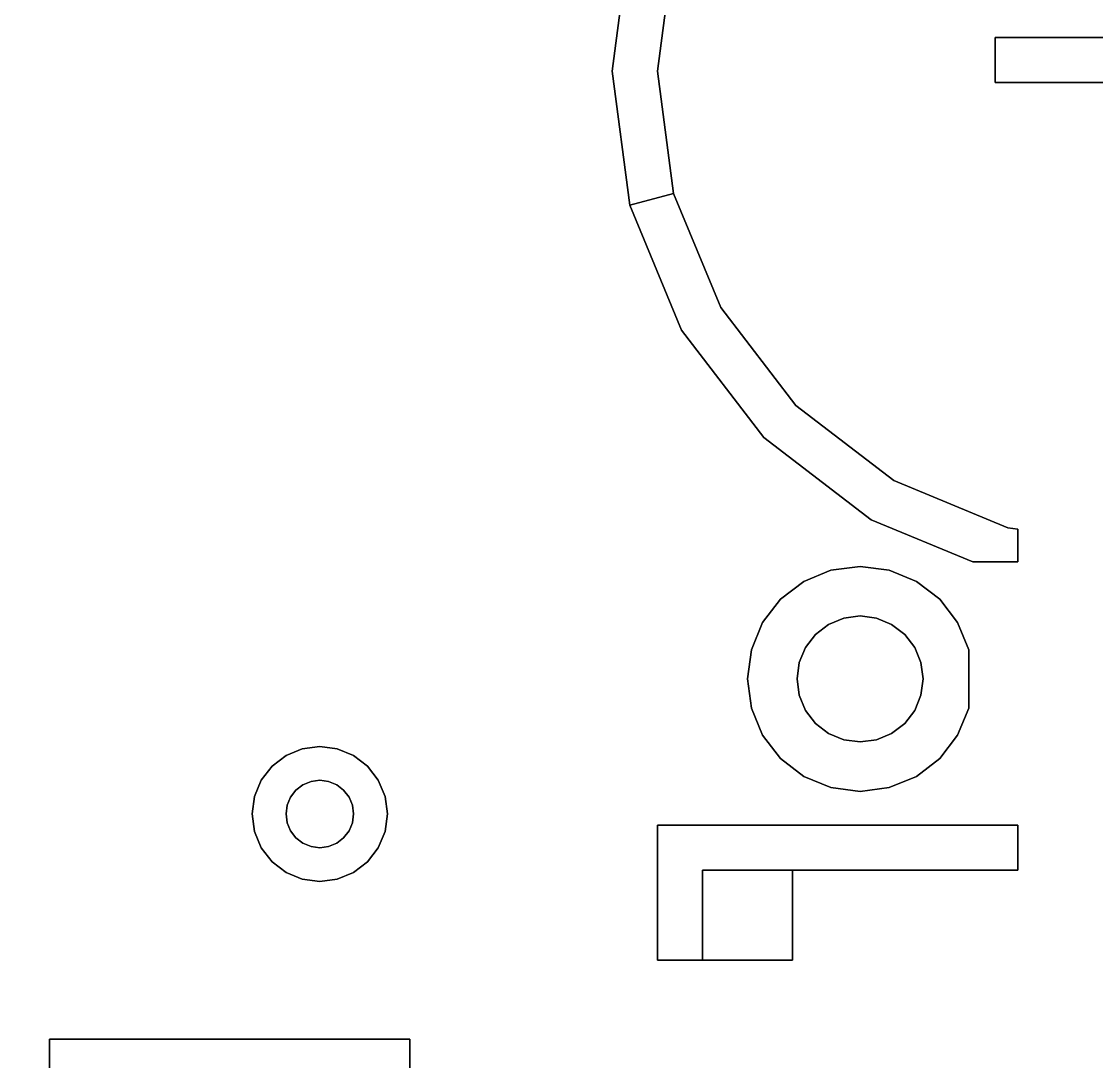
# Model space of a CAD drawing. Header units: metres. Extents: x 0 to 85, y 0 to 54.
# Drawn here: x 23.88 to 47.75, y 18.5 to 41.6 of the extents above; entities that cross this region are included whole.
import ezdxf

# ---------------------------------------------------------------- set-up
doc = ezdxf.new("R2010")
doc.units = ezdxf.units.M

msp = doc.modelspace()

# ---------------------------------------------------------------- linework, layer by layer
at = {"layer": 'Group#1'}
for points, invisible_edges in [([(3, 0), (3, 54), (82, 54)], 13), ([(3, 0), (82, 54), (82, 0)], 3), ([(45.782, 50.642, 1), (51.5, 41.25, 1), (48.5, 51, 1)], 3), ([(43.25, 49.593, 1), (45.5, 41.25, 1), (45.782, 50.642, 1)], 3), ([(45.782, 50.642, 1), (45.5, 41.25, 1), (51.5, 41.25, 1)], 13), ([(41.075, 47.925, 1), (43.25, 31.407, 1), (43.25, 49.593, 1)], 3), ([(43.25, 49.593, 1), (43.25, 31.407, 1), (45.782, 30.358, 1)], 13), ([(43.25, 49.593, 1), (45.782, 30.358, 1), (45.5, 40.25, 1)], 15), ([(45.5, 41.25, 1), (43.25, 49.593, 1), (45.5, 40.25, 1)], 3), ([(29.439, 48.561, 1), (8.517, 47.5, 1), (8.519, 24, 1)], 15), ([(29.439, 48.561, 1), (8.519, 24, 1), (29.201, 48.25, 1)], 3), ([(29.201, 48.25, 1), (8.519, 24, 1), (13, 19, 1)], 15), ([(29.201, 48.25, 1), (13, 19, 1), (29.051, 47.888, 1)], 3), ([(29.051, 47.888, 1), (13, 19, 1), (24.5, 19, 1)], 15), ([(29.051, 47.888, 1), (24.5, 19, 1), (29, 47.5, 1)], 3), ([(39.407, 45.75, 1), (41.075, 33.075, 1), (41.075, 47.925, 1)], 3), ([(41.075, 47.925, 1), (41.075, 33.075, 1), (43.25, 31.407, 1)], 13), ([(29, 47.5, 1), (24.5, 19, 1), (29, 24, 1)], 15), ([(29.051, 24.388, 1), (29, 47.5, 1), (29, 24, 1)], 3), ([(29, 47.5, 1), (29.051, 24.388, 1), (29.051, 47.112, 1)], 3), ([(31.949, 47.112, 1), (32, 24, 1), (32, 47.5, 1)], 3), ([(32, 24, 1), (32.5, 19, 1), (32, 47.5, 1)], 15), ([(37.384, 43.479, 1), (32, 47.5, 1), (32.5, 19, 1)], 15), ([(29.051, 47.112, 1), (29.051, 24.388, 1), (29.201, 24.75, 1)], 13), ([(29.051, 47.112, 1), (29.201, 24.75, 1), (29.201, 46.75, 1)], 3), ([(31.799, 46.75, 1), (31.949, 24.388, 1), (31.949, 47.112, 1)], 3), ([(31.949, 47.112, 1), (31.949, 24.388, 1), (32, 24, 1)], 13), ([(29.201, 46.75, 1), (29.201, 24.75, 1), (29.439, 25.061, 1)], 13), ([(29.201, 46.75, 1), (29.439, 25.061, 1), (29.439, 46.439, 1)], 3), ([(31.561, 46.439, 1), (31.799, 24.75, 1), (31.799, 46.75, 1)], 3), ([(31.799, 46.75, 1), (31.799, 24.75, 1), (31.949, 24.388, 1)], 13), ([(29.439, 46.439, 1), (29.439, 25.061, 1), (29.75, 25.299, 1)], 13), ([(29.439, 46.439, 1), (29.75, 25.299, 1), (29.75, 46.201, 1)], 3), ([(31.25, 46.201, 1), (31.561, 25.061, 1), (31.561, 46.439, 1)], 3), ([(31.561, 46.439, 1), (31.561, 25.061, 1), (31.799, 24.75, 1)], 13), ([(29.75, 46.201, 1), (29.75, 25.299, 1), (30.112, 25.449, 1)], 13), ([(29.75, 46.201, 1), (30.112, 25.449, 1), (30.112, 46.051, 1)], 3), ([(30.888, 46.051, 1), (31.25, 25.299, 1), (31.25, 46.201, 1)], 3), ([(31.25, 46.201, 1), (31.25, 25.299, 1), (31.561, 25.061, 1)], 13), ([(30.112, 46.051, 1), (30.112, 25.449, 1), (30.5, 25.5, 1)], 13), ([(30.112, 46.051, 1), (30.5, 25.5, 1), (30.5, 46, 1)], 3), ([(30.5, 46, 1), (30.888, 25.449, 1), (30.888, 46.051, 1)], 3), ([(30.5, 46, 1), (30.5, 25.5, 1), (30.888, 25.449, 1)], 13), ([(30.888, 46.051, 1), (30.888, 25.449, 1), (31.25, 25.299, 1)], 13), ([(38.358, 43.218, 1), (39.407, 35.25, 1), (39.407, 45.75, 1)], 3), ([(39.407, 45.75, 1), (39.407, 35.25, 1), (41.075, 33.075, 1)], 13), ([(37.384, 43.479, 1), (32.5, 19, 1), (36.991, 40.5, 1)], 3), ([(37.384, 37.521, 1), (37.384, 43.479, 1), (36.991, 40.5, 1)], 1), ([(37.384, 43.479, 1), (37.384, 37.521, 1), (38.358, 37.782, 1)], 13), ([(37.384, 43.479, 1), (38.358, 37.782, 1), (38, 40.5, 1)], 13), ([(38.358, 43.218, 1), (37.384, 43.479, 1), (38, 40.5, 1)], 2), ([(38.358, 37.782, 1), (38.358, 43.218, 1), (38, 40.5, 1)], 1), ([(38.358, 43.218, 1), (38.358, 37.782, 1), (39.407, 35.25, 1)], 13), ([(45.5, 41.25, 1), (51.5, 41.25, 1.2), (51.5, 41.25, 1)], 1), ([(51.5, 41.25, 1.2), (45.5, 41.25, 1), (45.5, 41.25, 1.2)], 1), ([(45.5, 41.25, 1.2), (45.5, 40.25, 1), (45.5, 40.25, 1.2)], 1), ([(45.5, 40.25, 1), (45.5, 41.25, 1.2), (45.5, 41.25, 1)], 1), ([(51.5, 40.25, 1.2), (45.5, 41.25, 1.2), (45.5, 40.25, 1.2)], 1), ([(45.5, 41.25, 1.2), (51.5, 40.25, 1.2), (51.5, 41.25, 1.2)], 1), ([(32.5, 19, 1), (38, 3.25, 1), (36.991, 40.5, 1)], 15), ([(36.991, 40.5, 1), (38, 3.25, 1), (37.384, 37.521, 1)], 3), ([(51.5, 40.25, 1.2), (45.5, 40.25, 1), (51.5, 40.25, 1)], 1), ([(45.5, 40.25, 1), (51.5, 40.25, 1.2), (45.5, 40.25, 1.2)], 1), ([(45.5, 40.25, 1), (45.782, 30.358, 1), (51.5, 40.25, 1)], 3), ([(51.5, 40.25, 1), (45.782, 30.358, 1), (46, 30.329, 1)], 13), ([(51.5, 40.25, 1), (46, 30.329, 1), (47, 4.25, 1)], 15), ([(51.5, 40.25, 1), (47, 4.25, 1), (51, 30.329, 1)], 15), ([(38.533, 34.746, 5), (38.358, 37.782, 5), (37.384, 37.521, 5)], 1), ([(37.384, 37.521, 1), (38.358, 37.782, 5), (38.358, 37.782, 1)], 1), ([(38.358, 37.782, 5), (37.384, 37.521, 1), (37.384, 37.521, 5)], 1), ([(38.358, 37.782, 5), (38.533, 34.746, 5), (39.407, 35.25, 5)], 3), ([(38.358, 37.782, 1), (39.407, 35.25, 5), (39.407, 35.25, 1)], 1), ([(39.407, 35.25, 5), (38.358, 37.782, 1), (38.358, 37.782, 5)], 1), ([(37.384, 37.521, 5), (38.533, 34.746, 1), (38.533, 34.746, 5)], 1), ([(38.533, 34.746, 1), (37.384, 37.521, 5), (37.384, 37.521, 1)], 1), ([(37.384, 37.521, 1), (38, 23.75, 1), (38.533, 34.746, 1)], 3), ([(38, 23.75, 1), (37.384, 37.521, 1), (38, 3.25, 1)], 15), ([(39.407, 35.25, 5), (38.533, 34.746, 5), (40.362, 32.362, 5)], 13), ([(39.407, 35.25, 5), (40.362, 32.362, 5), (41.075, 33.075, 5)], 3), ([(39.407, 35.25, 1), (41.075, 33.075, 5), (41.075, 33.075, 1)], 1), ([(41.075, 33.075, 5), (39.407, 35.25, 1), (39.407, 35.25, 5)], 1), ([(38.533, 34.746, 1), (38, 23.75, 1), (40.085, 26.353, 1)], 15), ([(38.533, 34.746, 5), (40.362, 32.362, 1), (40.362, 32.362, 5)], 1), ([(40.362, 32.362, 1), (38.533, 34.746, 5), (38.533, 34.746, 1)], 1), ([(38.533, 34.746, 1), (40.085, 26.353, 1), (40, 27, 1)], 13), ([(40, 27, 1), (40.362, 32.362, 1), (38.533, 34.746, 1)], 13), ([(41.075, 33.075, 5), (40.362, 32.362, 5), (42.746, 30.533, 5)], 13), ([(41.075, 33.075, 5), (42.746, 30.533, 5), (43.25, 31.407, 5)], 3), ([(41.075, 33.075, 5), (43.25, 31.407, 1), (41.075, 33.075, 1)], 1), ([(43.25, 31.407, 1), (41.075, 33.075, 5), (43.25, 31.407, 5)], 1), ([(40.362, 32.362, 1), (40, 27, 1), (40.085, 27.647, 1)], 13), ([(40.362, 32.362, 1), (40.085, 27.647, 1), (40.335, 28.25, 1)], 13), ([(40.362, 32.362, 1), (40.335, 28.25, 1), (40.732, 28.768, 1)], 13), ([(42.746, 30.533, 5), (40.362, 32.362, 1), (42.746, 30.533, 1)], 1), ([(40.362, 32.362, 1), (42.746, 30.533, 5), (40.362, 32.362, 5)], 1), ([(40.362, 32.362, 1), (40.732, 28.768, 1), (42.746, 30.533, 1)], 3), ([(43.25, 31.407, 5), (42.746, 30.533, 5), (45, 29.599, 5)], 13), ([(43.25, 31.407, 5), (45.782, 30.358, 1), (43.25, 31.407, 1)], 1), ([(45.782, 30.358, 1), (43.25, 31.407, 5), (45.782, 30.358, 5)], 1), ([(43.25, 31.407, 5), (45, 29.599, 5), (45.782, 30.358, 5)], 3), ([(42.746, 30.533, 1), (40.732, 28.768, 1), (41.25, 29.165, 1)], 13), ([(42.746, 30.533, 1), (41.25, 29.165, 1), (41.853, 29.415, 1)], 13), ([(42.746, 30.533, 1), (41.853, 29.415, 1), (42.5, 29.5, 1)], 13), ([(42.746, 30.533, 1), (42.5, 29.5, 1), (43.147, 29.415, 1)], 13), ([(45, 29.599, 5), (42.746, 30.533, 1), (45, 29.599, 1)], 1), ([(42.746, 30.533, 1), (45, 29.599, 5), (42.746, 30.533, 5)], 1), ([(42.746, 30.533, 1), (43.147, 29.415, 1), (45, 29.599, 1)], 3), ([(45.782, 30.358, 5), (45, 29.599, 5), (46, 29.599, 5)], 13), ([(45.782, 30.358, 5), (46, 29.599, 5), (46, 30.329, 5)], 1), ([(45.782, 30.358, 5), (46, 30.329, 1), (45.782, 30.358, 1)], 1), ([(46, 30.329, 1), (45.782, 30.358, 5), (46, 30.329, 5)], 1), ([(46, 22.75, 1), (47, 4.25, 1), (46, 30.329, 1)], 15), ([(46, 29.599, 1), (46, 22.75, 1), (46, 30.329, 1)], 3), ([(46, 30.329, 1), (46, 29.599, 5), (46, 29.599, 1)], 1), ([(46, 29.599, 5), (46, 30.329, 1), (46, 30.329, 5)], 1), ([(51, 30.329, 1), (47, 4.25, 1), (51, 22.75, 1)], 15), ([(41.25, 29.165, 5), (41.853, 29.415, 1), (41.25, 29.165, 1)], 1), ([(41.853, 29.415, 1), (41.25, 29.165, 5), (41.853, 29.415, 5)], 1), ([(41.25, 29.165, 5), (41.288, 27.7, 5), (41.853, 29.415, 5)], 3), ([(41.853, 29.415, 5), (41.288, 27.7, 5), (41.51, 27.99, 5)], 13), ([(41.853, 29.415, 5), (41.51, 27.99, 5), (41.8, 28.212, 5)], 13), ([(41.853, 29.415, 5), (41.8, 28.212, 5), (42.138, 28.352, 5)], 13), ([(41.853, 29.415, 5), (42.5, 29.5, 1), (41.853, 29.415, 1)], 1), ([(42.5, 29.5, 1), (41.853, 29.415, 5), (42.5, 29.5, 5)], 1), ([(41.853, 29.415, 5), (42.138, 28.352, 5), (42.5, 29.5, 5)], 3), ([(42.5, 29.5, 5), (42.138, 28.352, 5), (42.5, 28.4, 5)], 13), ([(42.5, 29.5, 5), (43.147, 29.415, 1), (42.5, 29.5, 1)], 1), ([(43.147, 29.415, 1), (42.5, 29.5, 5), (43.147, 29.415, 5)], 1), ([(42.5, 29.5, 5), (42.5, 28.4, 5), (42.862, 28.352, 5)], 13), ([(42.5, 29.5, 5), (42.862, 28.352, 5), (43.147, 29.415, 5)], 3), ([(43.147, 29.415, 5), (42.862, 28.352, 5), (43.2, 28.212, 5)], 13), ([(45, 29.599, 1), (43.147, 29.415, 1), (43.75, 29.165, 1)], 13), ([(43.147, 29.415, 5), (43.75, 29.165, 1), (43.147, 29.415, 1)], 1), ([(43.75, 29.165, 1), (43.147, 29.415, 5), (43.75, 29.165, 5)], 1), ([(43.147, 29.415, 5), (43.2, 28.212, 5), (43.75, 29.165, 5)], 3), ([(45, 29.599, 1), (43.75, 29.165, 1), (44.268, 28.768, 1)], 13), ([(45, 29.599, 1), (44.268, 28.768, 1), (44.665, 28.25, 1)], 13), ([(45, 29.599, 1), (44.665, 28.25, 1), (44.915, 27.647, 1)], 13), ([(45, 29.599, 1), (44.915, 27.647, 1), (45, 23.75, 1)], 15), ([(45, 29.599, 1), (45, 23.75, 1), (46, 23.75, 1)], 13), ([(45, 29.599, 1), (46, 23.75, 1), (46, 29.599, 1)], 3), ([(46, 29.599, 1), (45, 29.599, 5), (45, 29.599, 1)], 1), ([(45, 29.599, 5), (46, 29.599, 1), (46, 29.599, 5)], 1), ([(46, 29.599, 1), (46, 23.75, 1), (46, 22.75, 1)], 13), ([(40.732, 28.768, 5), (41.25, 29.165, 1), (40.732, 28.768, 1)], 1), ([(41.25, 29.165, 1), (40.732, 28.768, 5), (41.25, 29.165, 5)], 1), ([(41.1, 27, 5), (41.25, 29.165, 5), (40.732, 28.768, 5)], 13), ([(41.25, 29.165, 5), (41.1, 27, 5), (41.148, 27.362, 5)], 13), ([(41.25, 29.165, 5), (41.148, 27.362, 5), (41.288, 27.7, 5)], 13), ([(43.75, 29.165, 5), (43.2, 28.212, 5), (43.49, 27.99, 5)], 13), ([(43.75, 29.165, 5), (43.49, 27.99, 5), (43.712, 27.7, 5)], 13), ([(43.75, 29.165, 5), (43.712, 27.7, 5), (43.852, 27.362, 5)], 13), ([(43.75, 29.165, 5), (44.268, 28.768, 1), (43.75, 29.165, 1)], 1), ([(44.268, 28.768, 1), (43.75, 29.165, 5), (44.268, 28.768, 5)], 1), ([(43.75, 29.165, 5), (43.852, 27.362, 5), (44.268, 28.768, 5)], 3), ([(40.732, 28.768, 5), (40.335, 28.25, 1), (40.335, 28.25, 5)], 1), ([(40.335, 28.25, 1), (40.732, 28.768, 5), (40.732, 28.768, 1)], 1), ([(40.335, 28.25, 5), (40.335, 25.75, 5), (40.732, 28.768, 5)], 3), ([(40.732, 28.768, 5), (40.335, 25.75, 5), (40.732, 25.232, 5)], 13), ([(40.732, 28.768, 5), (40.732, 25.232, 5), (41.25, 24.835, 5)], 13), ([(40.732, 28.768, 5), (41.25, 24.835, 5), (41.1, 27, 5)], 15), ([(44.268, 28.768, 5), (43.852, 27.362, 5), (43.9, 27, 5)], 13), ([(44.268, 28.768, 5), (43.9, 27, 5), (44.268, 25.232, 5)], 15), ([(44.268, 28.768, 1), (44.665, 28.25, 5), (44.665, 28.25, 1)], 1), ([(44.665, 28.25, 5), (44.268, 28.768, 1), (44.268, 28.768, 5)], 1), ([(44.268, 28.768, 5), (44.268, 25.232, 5), (44.665, 25.75, 5)], 13), ([(44.268, 28.768, 5), (44.665, 25.75, 5), (44.665, 28.25, 5)], 3), ([(40.335, 28.25, 5), (40.085, 27.647, 1), (40.085, 27.647, 5)], 1), ([(40.085, 27.647, 1), (40.335, 28.25, 5), (40.335, 28.25, 1)], 1), ([(40.085, 27.647, 5), (40.085, 26.353, 5), (40.335, 28.25, 5)], 3), ([(40.335, 28.25, 5), (40.085, 26.353, 5), (40.335, 25.75, 5)], 13), ([(41.8, 28.212, 5), (41.51, 27.99, 1), (41.8, 28.212, 1)], 1), ([(41.51, 27.99, 1), (41.8, 28.212, 5), (41.51, 27.99, 5)], 1), ([(41.51, 27.99, 1), (41.8, 25.788, 1), (41.8, 28.212, 1)], 3), ([(42.138, 28.352, 5), (41.8, 28.212, 1), (42.138, 28.352, 1)], 1), ([(41.8, 28.212, 1), (42.138, 28.352, 5), (41.8, 28.212, 5)], 1), ([(41.8, 28.212, 1), (42.138, 25.648, 1), (42.138, 28.352, 1)], 3), ([(41.8, 28.212, 1), (41.8, 25.788, 1), (42.138, 25.648, 1)], 13), ([(42.5, 28.4, 5), (42.138, 28.352, 1), (42.5, 28.4, 1)], 1), ([(42.138, 28.352, 1), (42.5, 28.4, 5), (42.138, 28.352, 5)], 1), ([(42.138, 28.352, 1), (42.5, 25.6, 1), (42.5, 28.4, 1)], 3), ([(42.138, 28.352, 1), (42.138, 25.648, 1), (42.5, 25.6, 1)], 13), ([(42.862, 28.352, 5), (42.5, 28.4, 1), (42.862, 28.352, 1)], 1), ([(42.5, 28.4, 1), (42.862, 28.352, 5), (42.5, 28.4, 5)], 1), ([(42.5, 28.4, 1), (42.5, 25.6, 1), (42.862, 25.648, 1)], 13), ([(42.5, 28.4, 1), (42.862, 25.648, 1), (42.862, 28.352, 1)], 3), ([(43.2, 28.212, 5), (42.862, 28.352, 1), (43.2, 28.212, 1)], 1), ([(42.862, 28.352, 1), (43.2, 28.212, 5), (42.862, 28.352, 5)], 1), ([(42.862, 28.352, 1), (42.862, 25.648, 1), (43.2, 25.788, 1)], 13), ([(42.862, 28.352, 1), (43.2, 25.788, 1), (43.2, 28.212, 1)], 3), ([(43.49, 27.99, 5), (43.2, 28.212, 1), (43.49, 27.99, 1)], 1), ([(43.2, 28.212, 1), (43.49, 27.99, 5), (43.2, 28.212, 5)], 1), ([(43.2, 28.212, 1), (43.2, 25.788, 1), (43.49, 26.01, 1)], 13), ([(43.2, 28.212, 1), (43.49, 26.01, 1), (43.49, 27.99, 1)], 3), ([(44.665, 28.25, 1), (44.915, 27.647, 5), (44.915, 27.647, 1)], 1), ([(44.915, 27.647, 5), (44.665, 28.25, 1), (44.665, 28.25, 5)], 1), ([(44.665, 28.25, 5), (44.665, 25.75, 5), (44.915, 26.353, 5)], 13), ([(44.665, 28.25, 5), (44.915, 26.353, 5), (44.915, 27.647, 5)], 1), ([(41.51, 27.99, 1), (41.288, 27.7, 5), (41.288, 27.7, 1)], 1), ([(41.288, 27.7, 5), (41.51, 27.99, 1), (41.51, 27.99, 5)], 1), ([(41.288, 27.7, 1), (41.51, 26.01, 1), (41.51, 27.99, 1)], 3), ([(41.51, 27.99, 1), (41.51, 26.01, 1), (41.8, 25.788, 1)], 13), ([(43.49, 27.99, 5), (43.712, 27.7, 1), (43.712, 27.7, 5)], 1), ([(43.712, 27.7, 1), (43.49, 27.99, 5), (43.49, 27.99, 1)], 1), ([(43.49, 27.99, 1), (43.49, 26.01, 1), (43.712, 26.3, 1)], 13), ([(43.49, 27.99, 1), (43.712, 26.3, 1), (43.712, 27.7, 1)], 3), ([(41.288, 27.7, 1), (41.148, 27.362, 5), (41.148, 27.362, 1)], 1), ([(41.148, 27.362, 5), (41.288, 27.7, 1), (41.288, 27.7, 5)], 1), ([(41.148, 27.362, 1), (41.288, 26.3, 1), (41.288, 27.7, 1)], 3), ([(41.288, 27.7, 1), (41.288, 26.3, 1), (41.51, 26.01, 1)], 13), ([(43.712, 27.7, 5), (43.852, 27.362, 1), (43.852, 27.362, 5)], 1), ([(43.852, 27.362, 1), (43.712, 27.7, 5), (43.712, 27.7, 1)], 1), ([(43.712, 27.7, 1), (43.712, 26.3, 1), (43.852, 26.638, 1)], 13), ([(43.712, 27.7, 1), (43.852, 26.638, 1), (43.852, 27.362, 1)], 3), ([(40.085, 27.647, 5), (40, 27, 1), (40, 27, 5)], 1), ([(40, 27, 1), (40.085, 27.647, 5), (40.085, 27.647, 1)], 1), ([(40.085, 26.353, 5), (40.085, 27.647, 5), (40, 27, 5)], 1), ([(44.915, 26.353, 1), (45, 23.75, 1), (44.915, 27.647, 1)], 3), ([(44.915, 27.647, 1), (44.915, 26.353, 5), (44.915, 26.353, 1)], 1), ([(44.915, 26.353, 5), (44.915, 27.647, 1), (44.915, 27.647, 5)], 1), ([(41.148, 27.362, 1), (41.1, 27, 5), (41.1, 27, 1)], 1), ([(41.1, 27, 5), (41.148, 27.362, 1), (41.148, 27.362, 5)], 1), ([(41.148, 26.638, 1), (41.148, 27.362, 1), (41.1, 27, 1)], 1), ([(41.148, 27.362, 1), (41.148, 26.638, 1), (41.288, 26.3, 1)], 13), ([(43.852, 27.362, 5), (43.9, 27, 1), (43.9, 27, 5)], 1), ([(43.9, 27, 1), (43.852, 27.362, 5), (43.852, 27.362, 1)], 1), ([(43.852, 27.362, 1), (43.852, 26.638, 1), (43.9, 27, 1)], 1), ([(40, 27, 5), (40.085, 26.353, 1), (40.085, 26.353, 5)], 1), ([(40.085, 26.353, 1), (40, 27, 5), (40, 27, 1)], 1), ([(41.1, 27, 1), (41.148, 26.638, 5), (41.148, 26.638, 1)], 1), ([(41.148, 26.638, 5), (41.1, 27, 1), (41.1, 27, 5)], 1), ([(41.1, 27, 5), (41.25, 24.835, 5), (41.148, 26.638, 5)], 3), ([(43.9, 27, 5), (43.852, 26.638, 1), (43.852, 26.638, 5)], 1), ([(43.852, 26.638, 1), (43.9, 27, 5), (43.9, 27, 1)], 1), ([(43.852, 26.638, 5), (44.268, 25.232, 5), (43.9, 27, 5)], 3), ([(41.148, 26.638, 1), (41.288, 26.3, 5), (41.288, 26.3, 1)], 1), ([(41.288, 26.3, 5), (41.148, 26.638, 1), (41.148, 26.638, 5)], 1), ([(41.148, 26.638, 5), (41.25, 24.835, 5), (41.288, 26.3, 5)], 3), ([(43.852, 26.638, 5), (43.712, 26.3, 1), (43.712, 26.3, 5)], 1), ([(43.712, 26.3, 1), (43.852, 26.638, 5), (43.852, 26.638, 1)], 1), ([(43.712, 26.3, 5), (43.75, 24.835, 5), (43.852, 26.638, 5)], 3), ([(43.852, 26.638, 5), (43.75, 24.835, 5), (44.268, 25.232, 5)], 13), ([(40.085, 26.353, 1), (38, 23.75, 1), (40.335, 25.75, 1)], 3), ([(40.085, 26.353, 5), (40.335, 25.75, 1), (40.335, 25.75, 5)], 1), ([(40.335, 25.75, 1), (40.085, 26.353, 5), (40.085, 26.353, 1)], 1), ([(41.288, 26.3, 5), (41.25, 24.835, 5), (41.853, 24.585, 5)], 13), ([(41.288, 26.3, 1), (41.51, 26.01, 5), (41.51, 26.01, 1)], 1), ([(41.51, 26.01, 5), (41.288, 26.3, 1), (41.288, 26.3, 5)], 1), ([(41.288, 26.3, 5), (41.853, 24.585, 5), (41.51, 26.01, 5)], 3), ([(43.712, 26.3, 5), (43.49, 26.01, 1), (43.49, 26.01, 5)], 1), ([(43.49, 26.01, 1), (43.712, 26.3, 5), (43.712, 26.3, 1)], 1), ([(43.49, 26.01, 5), (43.75, 24.835, 5), (43.712, 26.3, 5)], 3), ([(44.915, 26.353, 1), (44.665, 25.75, 5), (44.665, 25.75, 1)], 1), ([(44.665, 25.75, 5), (44.915, 26.353, 1), (44.915, 26.353, 5)], 1), ([(44.665, 25.75, 1), (45, 23.75, 1), (44.915, 26.353, 1)], 3), ([(41.51, 26.01, 5), (41.8, 25.788, 1), (41.51, 26.01, 1)], 1), ([(41.8, 25.788, 1), (41.51, 26.01, 5), (41.8, 25.788, 5)], 1), ([(41.51, 26.01, 5), (41.853, 24.585, 5), (41.8, 25.788, 5)], 3), ([(41.8, 25.788, 5), (42.138, 25.648, 1), (41.8, 25.788, 1)], 1), ([(42.138, 25.648, 1), (41.8, 25.788, 5), (42.138, 25.648, 5)], 1), ([(41.8, 25.788, 5), (41.853, 24.585, 5), (42.138, 25.648, 5)], 3), ([(42.862, 25.648, 5), (43.2, 25.788, 1), (42.862, 25.648, 1)], 1), ([(43.2, 25.788, 1), (42.862, 25.648, 5), (43.2, 25.788, 5)], 1), ([(42.862, 25.648, 5), (43.147, 24.585, 5), (43.2, 25.788, 5)], 3), ([(43.2, 25.788, 5), (43.147, 24.585, 5), (43.75, 24.835, 5)], 13), ([(43.2, 25.788, 5), (43.49, 26.01, 1), (43.2, 25.788, 1)], 1), ([(43.49, 26.01, 1), (43.2, 25.788, 5), (43.49, 26.01, 5)], 1), ([(43.2, 25.788, 5), (43.75, 24.835, 5), (43.49, 26.01, 5)], 3), ([(40.335, 25.75, 1), (38, 23.75, 1), (40.732, 25.232, 1)], 3), ([(40.335, 25.75, 5), (40.732, 25.232, 1), (40.732, 25.232, 5)], 1), ([(40.732, 25.232, 1), (40.335, 25.75, 5), (40.335, 25.75, 1)], 1), ([(42.138, 25.648, 5), (41.853, 24.585, 5), (42.5, 24.5, 5)], 13), ([(42.138, 25.648, 5), (42.5, 25.6, 1), (42.138, 25.648, 1)], 1), ([(42.5, 25.6, 1), (42.138, 25.648, 5), (42.5, 25.6, 5)], 1), ([(42.138, 25.648, 5), (42.5, 24.5, 5), (42.5, 25.6, 5)], 3), ([(42.5, 25.6, 5), (42.862, 25.648, 1), (42.5, 25.6, 1)], 1), ([(42.862, 25.648, 1), (42.5, 25.6, 5), (42.862, 25.648, 5)], 1), ([(42.5, 25.6, 5), (43.147, 24.585, 5), (42.862, 25.648, 5)], 3), ([(42.5, 25.6, 5), (42.5, 24.5, 5), (43.147, 24.585, 5)], 13), ([(44.665, 25.75, 1), (44.268, 25.232, 5), (44.268, 25.232, 1)], 1), ([(44.268, 25.232, 5), (44.665, 25.75, 1), (44.665, 25.75, 5)], 1), ([(44.268, 25.232, 1), (45, 23.75, 1), (44.665, 25.75, 1)], 3), ([(29.75, 25.299, 3.5), (29.776, 24.194, 3.5), (30.112, 25.449, 3.5)], 3), ([(29.75, 25.299, 1), (30.112, 25.449, 3.5), (30.112, 25.449, 1)], 1), ([(30.112, 25.449, 3.5), (29.75, 25.299, 1), (29.75, 25.299, 3.5)], 1), ([(30.112, 25.449, 3.5), (29.776, 24.194, 3.5), (29.85, 24.375, 3.5)], 13), ([(30.112, 25.449, 3.5), (29.85, 24.375, 3.5), (29.97, 24.53, 3.5)], 13), ([(30.112, 25.449, 3.5), (29.97, 24.53, 3.5), (30.125, 24.65, 3.5)], 13), ([(30.112, 25.449, 3.5), (30.125, 24.65, 3.5), (30.5, 25.5, 3.5)], 3), ([(30.112, 25.449, 3.5), (30.5, 25.5, 1), (30.112, 25.449, 1)], 1), ([(30.5, 25.5, 1), (30.112, 25.449, 3.5), (30.5, 25.5, 3.5)], 1), ([(30.5, 25.5, 3.5), (30.125, 24.65, 3.5), (30.306, 24.724, 3.5)], 13), ([(30.5, 25.5, 3.5), (30.306, 24.724, 3.5), (30.5, 24.75, 3.5)], 13), ([(30.5, 25.5, 3.5), (30.5, 24.75, 3.5), (30.694, 24.724, 3.5)], 13), ([(30.5, 25.5, 3.5), (30.694, 24.724, 3.5), (30.888, 25.449, 3.5)], 3), ([(30.5, 25.5, 3.5), (30.888, 25.449, 1), (30.5, 25.5, 1)], 1), ([(30.888, 25.449, 1), (30.5, 25.5, 3.5), (30.888, 25.449, 3.5)], 1), ([(30.888, 25.449, 3.5), (30.694, 24.724, 3.5), (30.875, 24.65, 3.5)], 13), ([(30.888, 25.449, 3.5), (30.875, 24.65, 3.5), (31.03, 24.53, 3.5)], 13), ([(30.888, 25.449, 3.5), (31.03, 24.53, 3.5), (31.25, 25.299, 3.5)], 3), ([(30.888, 25.449, 3.5), (31.25, 25.299, 1), (30.888, 25.449, 1)], 1), ([(31.25, 25.299, 1), (30.888, 25.449, 3.5), (31.25, 25.299, 3.5)], 1), ([(29.439, 25.061, 3.5), (29.75, 22.701, 3.5), (29.75, 25.299, 3.5)], 3), ([(29.439, 25.061, 3.5), (29.75, 25.299, 1), (29.439, 25.061, 1)], 1), ([(29.75, 25.299, 1), (29.439, 25.061, 3.5), (29.75, 25.299, 3.5)], 1), ([(29.75, 25.299, 3.5), (29.75, 22.701, 3.5), (29.75, 24, 3.5)], 15), ([(29.75, 25.299, 3.5), (29.75, 24, 3.5), (29.776, 24.194, 3.5)], 13), ([(31.25, 25.299, 3.5), (31.03, 24.53, 3.5), (31.15, 24.375, 3.5)], 13), ([(31.25, 25.299, 3.5), (31.15, 24.375, 3.5), (31.224, 24.194, 3.5)], 13), ([(31.25, 25.299, 3.5), (31.224, 24.194, 3.5), (31.25, 24, 3.5)], 13), ([(31.25, 24, 3.5), (31.561, 22.939, 3.5), (31.25, 25.299, 3.5)], 15), ([(31.25, 25.299, 3.5), (31.561, 22.939, 3.5), (31.561, 25.061, 3.5)], 3), ([(31.25, 25.299, 3.5), (31.561, 25.061, 1), (31.25, 25.299, 1)], 1), ([(31.561, 25.061, 1), (31.25, 25.299, 3.5), (31.561, 25.061, 3.5)], 1), ([(40.732, 25.232, 1), (38, 23.75, 1), (41.25, 24.835, 1)], 3), ([(41.25, 24.835, 5), (40.732, 25.232, 1), (41.25, 24.835, 1)], 1), ([(40.732, 25.232, 1), (41.25, 24.835, 5), (40.732, 25.232, 5)], 1), ([(44.268, 25.232, 5), (43.75, 24.835, 1), (44.268, 25.232, 1)], 1), ([(43.75, 24.835, 1), (44.268, 25.232, 5), (43.75, 24.835, 5)], 1), ([(43.75, 24.835, 1), (45, 23.75, 1), (44.268, 25.232, 1)], 3), ([(29.201, 24.75, 3.5), (29.439, 22.939, 3.5), (29.439, 25.061, 3.5)], 3), ([(29.439, 25.061, 3.5), (29.201, 24.75, 1), (29.201, 24.75, 3.5)], 1), ([(29.201, 24.75, 1), (29.439, 25.061, 3.5), (29.439, 25.061, 1)], 1), ([(29.439, 25.061, 3.5), (29.439, 22.939, 3.5), (29.75, 22.701, 3.5)], 13), ([(31.561, 25.061, 3.5), (31.561, 22.939, 3.5), (31.799, 23.25, 3.5)], 13), ([(31.561, 25.061, 3.5), (31.799, 23.25, 3.5), (31.799, 24.75, 3.5)], 3), ([(31.561, 25.061, 1), (31.799, 24.75, 3.5), (31.799, 24.75, 1)], 1), ([(31.799, 24.75, 3.5), (31.561, 25.061, 1), (31.561, 25.061, 3.5)], 1), ([(41.25, 24.835, 1), (38, 23.75, 1), (41.853, 24.585, 1)], 3), ([(41.853, 24.585, 5), (41.25, 24.835, 1), (41.853, 24.585, 1)], 1), ([(41.25, 24.835, 1), (41.853, 24.585, 5), (41.25, 24.835, 5)], 1), ([(43.75, 24.835, 5), (43.147, 24.585, 1), (43.75, 24.835, 1)], 1), ([(43.147, 24.585, 1), (43.75, 24.835, 5), (43.147, 24.585, 5)], 1), ([(43.147, 24.585, 1), (45, 23.75, 1), (43.75, 24.835, 1)], 3), ([(29.051, 24.388, 3.5), (29.201, 23.25, 3.5), (29.201, 24.75, 3.5)], 3), ([(29.201, 24.75, 3.5), (29.051, 24.388, 1), (29.051, 24.388, 3.5)], 1), ([(29.051, 24.388, 1), (29.201, 24.75, 3.5), (29.201, 24.75, 1)], 1), ([(29.201, 24.75, 3.5), (29.201, 23.25, 3.5), (29.439, 22.939, 3.5)], 13), ([(29.97, 24.53, 7), (30.125, 24.65, 3.5), (29.97, 24.53, 3.5)], 1), ([(30.125, 24.65, 3.5), (29.97, 24.53, 7), (30.125, 24.65, 7)], 1), ([(29.97, 24.53, 7), (30.125, 23.35, 7), (30.125, 24.65, 7)], 3), ([(30.125, 24.65, 7), (30.306, 24.724, 3.5), (30.125, 24.65, 3.5)], 1), ([(30.306, 24.724, 3.5), (30.125, 24.65, 7), (30.306, 24.724, 7)], 1), ([(30.125, 24.65, 7), (30.306, 23.276, 7), (30.306, 24.724, 7)], 3), ([(30.125, 24.65, 7), (30.125, 23.35, 7), (30.306, 23.276, 7)], 13), ([(30.306, 24.724, 7), (30.5, 24.75, 3.5), (30.306, 24.724, 3.5)], 1), ([(30.5, 24.75, 3.5), (30.306, 24.724, 7), (30.5, 24.75, 7)], 1), ([(30.306, 24.724, 7), (30.5, 23.25, 7), (30.5, 24.75, 7)], 3), ([(30.306, 24.724, 7), (30.306, 23.276, 7), (30.5, 23.25, 7)], 13), ([(30.5, 24.75, 7), (30.694, 24.724, 3.5), (30.5, 24.75, 3.5)], 1), ([(30.694, 24.724, 3.5), (30.5, 24.75, 7), (30.694, 24.724, 7)], 1), ([(30.5, 24.75, 7), (30.5, 23.25, 7), (30.694, 23.276, 7)], 13), ([(30.5, 24.75, 7), (30.694, 23.276, 7), (30.694, 24.724, 7)], 3), ([(30.694, 24.724, 7), (30.875, 24.65, 3.5), (30.694, 24.724, 3.5)], 1), ([(30.875, 24.65, 3.5), (30.694, 24.724, 7), (30.875, 24.65, 7)], 1), ([(30.694, 24.724, 7), (30.694, 23.276, 7), (30.875, 23.35, 7)], 13), ([(30.694, 24.724, 7), (30.875, 23.35, 7), (30.875, 24.65, 7)], 3), ([(30.875, 24.65, 7), (31.03, 24.53, 3.5), (30.875, 24.65, 3.5)], 1), ([(31.03, 24.53, 3.5), (30.875, 24.65, 7), (31.03, 24.53, 7)], 1), ([(30.875, 24.65, 7), (30.875, 23.35, 7), (31.03, 23.47, 7)], 13), ([(30.875, 24.65, 7), (31.03, 23.47, 7), (31.03, 24.53, 7)], 3), ([(31.799, 24.75, 3.5), (31.799, 23.25, 3.5), (31.949, 23.612, 3.5)], 13), ([(31.799, 24.75, 3.5), (31.949, 23.612, 3.5), (31.949, 24.388, 3.5)], 3), ([(31.799, 24.75, 1), (31.949, 24.388, 3.5), (31.949, 24.388, 1)], 1), ([(31.949, 24.388, 3.5), (31.799, 24.75, 1), (31.799, 24.75, 3.5)], 1), ([(29.051, 23.612, 3.5), (29.051, 24.388, 3.5), (29, 24, 3.5)], 1), ([(29.051, 24.388, 3.5), (29, 24, 1), (29, 24, 3.5)], 1), ([(29, 24, 1), (29.051, 24.388, 3.5), (29.051, 24.388, 1)], 1), ([(29.051, 24.388, 3.5), (29.051, 23.612, 3.5), (29.201, 23.25, 3.5)], 13), ([(29.85, 24.375, 7), (29.776, 24.194, 3.5), (29.776, 24.194, 7)], 1), ([(29.776, 24.194, 3.5), (29.85, 24.375, 7), (29.85, 24.375, 3.5)], 1), ([(29.776, 24.194, 7), (29.85, 23.625, 7), (29.85, 24.375, 7)], 3), ([(29.97, 24.53, 7), (29.85, 24.375, 3.5), (29.85, 24.375, 7)], 1), ([(29.85, 24.375, 3.5), (29.97, 24.53, 7), (29.97, 24.53, 3.5)], 1), ([(29.85, 24.375, 7), (29.97, 23.47, 7), (29.97, 24.53, 7)], 3), ([(29.85, 24.375, 7), (29.85, 23.625, 7), (29.97, 23.47, 7)], 13), ([(29.97, 24.53, 7), (29.97, 23.47, 7), (30.125, 23.35, 7)], 13), ([(31.03, 24.53, 3.5), (31.15, 24.375, 7), (31.15, 24.375, 3.5)], 1), ([(31.15, 24.375, 7), (31.03, 24.53, 3.5), (31.03, 24.53, 7)], 1), ([(31.03, 24.53, 7), (31.03, 23.47, 7), (31.15, 23.625, 7)], 13), ([(31.03, 24.53, 7), (31.15, 23.625, 7), (31.15, 24.375, 7)], 3), ([(31.15, 24.375, 3.5), (31.224, 24.194, 7), (31.224, 24.194, 3.5)], 1), ([(31.224, 24.194, 7), (31.15, 24.375, 3.5), (31.15, 24.375, 7)], 1), ([(31.15, 24.375, 7), (31.15, 23.625, 7), (31.224, 23.806, 7)], 13), ([(31.15, 24.375, 7), (31.224, 23.806, 7), (31.224, 24.194, 7)], 3), ([(31.949, 24.388, 3.5), (31.949, 23.612, 3.5), (32, 24, 3.5)], 1), ([(31.949, 24.388, 1), (32, 24, 3.5), (32, 24, 1)], 1), ([(32, 24, 3.5), (31.949, 24.388, 1), (31.949, 24.388, 3.5)], 1), ([(41.853, 24.585, 1), (38, 23.75, 1), (45, 23.75, 1)], 13), ([(42.5, 24.5, 5), (41.853, 24.585, 1), (42.5, 24.5, 1)], 1), ([(41.853, 24.585, 1), (42.5, 24.5, 5), (41.853, 24.585, 5)], 1), ([(41.853, 24.585, 1), (45, 23.75, 1), (42.5, 24.5, 1)], 3), ([(43.147, 24.585, 5), (42.5, 24.5, 1), (43.147, 24.585, 1)], 1), ([(42.5, 24.5, 1), (43.147, 24.585, 5), (42.5, 24.5, 5)], 1), ([(42.5, 24.5, 1), (45, 23.75, 1), (43.147, 24.585, 1)], 3), ([(29.776, 24.194, 7), (29.75, 24, 3.5), (29.75, 24, 7)], 1), ([(29.75, 24, 3.5), (29.776, 24.194, 7), (29.776, 24.194, 3.5)], 1), ([(29.776, 23.806, 7), (29.776, 24.194, 7), (29.75, 24, 7)], 1), ([(29.776, 24.194, 7), (29.776, 23.806, 7), (29.85, 23.625, 7)], 13), ([(31.224, 24.194, 3.5), (31.25, 24, 7), (31.25, 24, 3.5)], 1), ([(31.25, 24, 7), (31.224, 24.194, 3.5), (31.224, 24.194, 7)], 1), ([(31.224, 24.194, 7), (31.224, 23.806, 7), (31.25, 24, 7)], 1), ([(24.5, 19, 1), (29.051, 23.612, 1), (29, 24, 1)], 13), ([(29, 24, 3.5), (29.051, 23.612, 1), (29.051, 23.612, 3.5)], 1), ([(29.051, 23.612, 1), (29, 24, 3.5), (29, 24, 1)], 1), ([(29.75, 22.701, 3.5), (29.776, 23.806, 3.5), (29.75, 24, 3.5)], 13), ([(29.75, 24, 7), (29.776, 23.806, 3.5), (29.776, 23.806, 7)], 1), ([(29.776, 23.806, 3.5), (29.75, 24, 7), (29.75, 24, 3.5)], 1), ([(31.224, 23.806, 3.5), (31.25, 22.701, 3.5), (31.25, 24, 3.5)], 3), ([(31.25, 24, 3.5), (31.224, 23.806, 7), (31.224, 23.806, 3.5)], 1), ([(31.224, 23.806, 7), (31.25, 24, 3.5), (31.25, 24, 7)], 1), ([(31.25, 24, 3.5), (31.25, 22.701, 3.5), (31.561, 22.939, 3.5)], 13), ([(32, 24, 1), (31.949, 23.612, 3.5), (31.949, 23.612, 1)], 1), ([(31.949, 23.612, 3.5), (32, 24, 1), (32, 24, 3.5)], 1), ([(31.949, 23.612, 1), (32.5, 19, 1), (32, 24, 1)], 3), ([(29.776, 23.806, 3.5), (29.75, 22.701, 3.5), (30.112, 22.551, 3.5)], 13), ([(29.776, 23.806, 3.5), (30.112, 22.551, 3.5), (29.85, 23.625, 3.5)], 3), ([(29.776, 23.806, 7), (29.85, 23.625, 3.5), (29.85, 23.625, 7)], 1), ([(29.85, 23.625, 3.5), (29.776, 23.806, 7), (29.776, 23.806, 3.5)], 1), ([(31.15, 23.625, 3.5), (31.25, 22.701, 3.5), (31.224, 23.806, 3.5)], 3), ([(31.224, 23.806, 3.5), (31.15, 23.625, 7), (31.15, 23.625, 3.5)], 1), ([(31.15, 23.625, 7), (31.224, 23.806, 3.5), (31.224, 23.806, 7)], 1), ([(38, 23.75, 5), (38, 20.75, 1), (38, 20.75, 5)], 1), ([(38, 20.75, 1), (38, 23.75, 5), (38, 23.75, 1)], 1), ([(38, 23.75, 1), (45, 23.75, 5), (45, 23.75, 1)], 1), ([(45, 23.75, 5), (38, 23.75, 1), (38, 23.75, 5)], 1), ([(38, 23.75, 1), (38, 3.25, 1), (38, 4.727, 1)], 13), ([(38, 23.75, 1), (38, 4.727, 1), (38, 5.817, 1)], 13), ([(38, 23.75, 1), (38, 5.817, 1), (38, 20.75, 1)], 3), ([(39, 20.75, 5), (38, 23.75, 5), (38, 20.75, 5)], 1), ([(38, 23.75, 5), (39, 20.75, 5), (39, 22.75, 5)], 13), ([(38, 23.75, 5), (39, 22.75, 5), (45, 23.75, 5)], 3), ([(45, 23.75, 5), (39, 22.75, 5), (46, 22.75, 5)], 13), ([(45, 23.75, 5), (46, 22.75, 5), (46, 23.75, 5)], 1), ([(45, 23.75, 5), (46, 23.75, 1), (45, 23.75, 1)], 1), ([(46, 23.75, 1), (45, 23.75, 5), (46, 23.75, 5)], 1), ([(46, 23.75, 1), (46, 22.75, 5), (46, 22.75, 1)], 1), ([(46, 22.75, 5), (46, 23.75, 1), (46, 23.75, 5)], 1), ([(29.051, 23.612, 1), (24.5, 19, 1), (29.201, 23.25, 1)], 3), ([(29.051, 23.612, 3.5), (29.201, 23.25, 1), (29.201, 23.25, 3.5)], 1), ([(29.201, 23.25, 1), (29.051, 23.612, 3.5), (29.051, 23.612, 1)], 1), ([(29.85, 23.625, 3.5), (30.112, 22.551, 3.5), (29.97, 23.47, 3.5)], 3), ([(29.85, 23.625, 7), (29.97, 23.47, 3.5), (29.97, 23.47, 7)], 1), ([(29.97, 23.47, 3.5), (29.85, 23.625, 7), (29.85, 23.625, 3.5)], 1), ([(29.97, 23.47, 3.5), (30.112, 22.551, 3.5), (30.125, 23.35, 3.5)], 3), ([(30.125, 23.35, 7), (29.97, 23.47, 3.5), (30.125, 23.35, 3.5)], 1), ([(29.97, 23.47, 3.5), (30.125, 23.35, 7), (29.97, 23.47, 7)], 1), ([(30.875, 23.35, 3.5), (30.888, 22.551, 3.5), (31.03, 23.47, 3.5)], 3), ([(31.03, 23.47, 7), (30.875, 23.35, 3.5), (31.03, 23.47, 3.5)], 1), ([(30.875, 23.35, 3.5), (31.03, 23.47, 7), (30.875, 23.35, 7)], 1), ([(31.03, 23.47, 3.5), (30.888, 22.551, 3.5), (31.25, 22.701, 3.5)], 13), ([(31.03, 23.47, 3.5), (31.25, 22.701, 3.5), (31.15, 23.625, 3.5)], 3), ([(31.15, 23.625, 3.5), (31.03, 23.47, 7), (31.03, 23.47, 3.5)], 1), ([(31.03, 23.47, 7), (31.15, 23.625, 3.5), (31.15, 23.625, 7)], 1), ([(31.949, 23.612, 1), (31.799, 23.25, 3.5), (31.799, 23.25, 1)], 1), ([(31.799, 23.25, 3.5), (31.949, 23.612, 1), (31.949, 23.612, 3.5)], 1), ([(31.799, 23.25, 1), (32.5, 19, 1), (31.949, 23.612, 1)], 3), ([(29.201, 23.25, 1), (24.5, 19, 1), (29.439, 22.939, 1)], 3), ([(29.201, 23.25, 3.5), (29.439, 22.939, 1), (29.439, 22.939, 3.5)], 1), ([(29.439, 22.939, 1), (29.201, 23.25, 3.5), (29.201, 23.25, 1)], 1), ([(30.125, 23.35, 3.5), (30.112, 22.551, 3.5), (30.5, 22.5, 3.5)], 13), ([(30.125, 23.35, 3.5), (30.5, 22.5, 3.5), (30.306, 23.276, 3.5)], 3), ([(30.306, 23.276, 7), (30.125, 23.35, 3.5), (30.306, 23.276, 3.5)], 1), ([(30.125, 23.35, 3.5), (30.306, 23.276, 7), (30.125, 23.35, 7)], 1), ([(30.306, 23.276, 3.5), (30.5, 22.5, 3.5), (30.5, 23.25, 3.5)], 3), ([(30.5, 23.25, 7), (30.306, 23.276, 3.5), (30.5, 23.25, 3.5)], 1), ([(30.306, 23.276, 3.5), (30.5, 23.25, 7), (30.306, 23.276, 7)], 1), ([(30.5, 23.25, 3.5), (30.888, 22.551, 3.5), (30.694, 23.276, 3.5)], 3), ([(30.694, 23.276, 7), (30.5, 23.25, 3.5), (30.694, 23.276, 3.5)], 1), ([(30.5, 23.25, 3.5), (30.694, 23.276, 7), (30.5, 23.25, 7)], 1), ([(30.5, 23.25, 3.5), (30.5, 22.5, 3.5), (30.888, 22.551, 3.5)], 13), ([(30.694, 23.276, 3.5), (30.888, 22.551, 3.5), (30.875, 23.35, 3.5)], 3), ([(30.875, 23.35, 7), (30.694, 23.276, 3.5), (30.875, 23.35, 3.5)], 1), ([(30.694, 23.276, 3.5), (30.875, 23.35, 7), (30.694, 23.276, 7)], 1), ([(31.799, 23.25, 1), (31.561, 22.939, 3.5), (31.561, 22.939, 1)], 1), ([(31.561, 22.939, 3.5), (31.799, 23.25, 1), (31.799, 23.25, 3.5)], 1), ([(31.561, 22.939, 1), (32.5, 19, 1), (31.799, 23.25, 1)], 3), ([(29.439, 22.939, 1), (24.5, 19, 1), (32.5, 19, 1)], 13), ([(29.75, 22.701, 3.5), (29.439, 22.939, 1), (29.75, 22.701, 1)], 1), ([(29.439, 22.939, 1), (29.75, 22.701, 3.5), (29.439, 22.939, 3.5)], 1), ([(29.439, 22.939, 1), (32.5, 19, 1), (29.75, 22.701, 1)], 3), ([(31.561, 22.939, 3.5), (31.25, 22.701, 1), (31.561, 22.939, 1)], 1), ([(31.25, 22.701, 1), (31.561, 22.939, 3.5), (31.25, 22.701, 3.5)], 1), ([(31.25, 22.701, 1), (32.5, 19, 1), (31.561, 22.939, 1)], 3), ([(30.112, 22.551, 3.5), (29.75, 22.701, 1), (30.112, 22.551, 1)], 1), ([(29.75, 22.701, 1), (30.112, 22.551, 3.5), (29.75, 22.701, 3.5)], 1), ([(29.75, 22.701, 1), (32.5, 19, 1), (30.112, 22.551, 1)], 3), ([(31.25, 22.701, 3.5), (30.888, 22.551, 1), (31.25, 22.701, 1)], 1), ([(30.888, 22.551, 1), (31.25, 22.701, 3.5), (30.888, 22.551, 3.5)], 1), ([(30.888, 22.551, 1), (32.5, 19, 1), (31.25, 22.701, 1)], 3), ([(39, 22.75, 2.5), (39, 20.75, 5), (39, 20.75, 2.5)], 1), ([(39, 20.75, 5), (39, 22.75, 2.5), (39, 22.75, 5)], 1), ([(41, 22.75, 2.5), (46, 22.75, 5), (39, 22.75, 2.5)], 3), ([(39, 22.75, 2.5), (46, 22.75, 5), (39, 22.75, 5)], 1), ([(41, 20.75, 2.5), (39, 22.75, 2.5), (39, 20.75, 2.5)], 1), ([(39, 22.75, 2.5), (41, 20.75, 2.5), (41, 22.75, 2.5)], 1), ([(46, 22.75, 1), (41, 22.75, 2.5), (41, 22.75, 1)], 1), ([(41, 22.75, 2.5), (46, 22.75, 1), (46, 22.75, 5)], 13), ([(41, 22.75, 1), (41, 20.75, 2.5), (41, 20.75, 1)], 1), ([(41, 20.75, 2.5), (41, 22.75, 1), (41, 22.75, 2.5)], 1), ([(41, 20.75, 1), (47, 4.25, 1), (41, 22.75, 1)], 3), ([(41, 22.75, 1), (47, 4.25, 1), (46, 22.75, 1)], 3), ([(47, 4.25, 1), (79, 3.25, 1), (51, 22.75, 1)], 15), ([(30.5, 22.5, 3.5), (30.112, 22.551, 1), (30.5, 22.5, 1)], 1), ([(30.112, 22.551, 1), (30.5, 22.5, 3.5), (30.112, 22.551, 3.5)], 1), ([(30.112, 22.551, 1), (32.5, 19, 1), (30.5, 22.5, 1)], 3), ([(30.888, 22.551, 3.5), (30.5, 22.5, 1), (30.888, 22.551, 1)], 1), ([(30.5, 22.5, 1), (30.888, 22.551, 3.5), (30.5, 22.5, 3.5)], 1), ([(30.5, 22.5, 1), (32.5, 19, 1), (30.888, 22.551, 1)], 3), ([(39, 20.75, 2.5), (38, 20.75, 1), (39, 20.75, 1)], 1), ([(38, 20.75, 1), (39, 20.75, 2.5), (38, 20.75, 5)], 3), ([(38, 20.75, 5), (39, 20.75, 2.5), (39, 20.75, 5)], 1), ([(39, 6.25, 1), (38, 20.75, 1), (38, 5.817, 1)], 3), ([(38, 20.75, 1), (39, 6.25, 1), (39, 20.75, 1)], 3), ([(41, 20.75, 2.5), (39, 20.75, 1), (41, 20.75, 1)], 1), ([(39, 20.75, 1), (41, 20.75, 2.5), (39, 20.75, 2.5)], 1), ([(39, 20.75, 1), (39, 6.25, 1), (41, 6.25, 1)], 13), ([(39, 20.75, 1), (41, 6.25, 1), (41, 20.75, 1)], 3), ([(41, 6.25, 1), (47, 4.25, 1), (41, 20.75, 1)], 15), ([(13, 18, 1), (24.5, 8, 1), (13, 19, 1)], 3), ([(24.5, 19, 1), (13, 19, 1), (24.5, 8, 1)], 15), ([(31.5, 18, 5), (24.5, 19, 5), (24.5, 18, 5)], 1), ([(24.5, 19, 5), (31.5, 18, 5), (32.5, 19, 5)], 3), ([(24.5, 19, 5), (24.5, 18, 1), (24.5, 18, 5)], 1), ([(24.5, 18, 1), (24.5, 19, 5), (24.5, 19, 1)], 1), ([(24.5, 19, 5), (32.5, 19, 1), (24.5, 19, 1)], 1), ([(32.5, 19, 1), (24.5, 19, 5), (32.5, 19, 5)], 1), ([(24.5, 19, 1), (24.5, 8, 1), (24.5, 18, 1)], 3), ([(32.5, 19, 5), (31.5, 18, 5), (32.5, 15, 5)], 3), ([(32.5, 19, 1), (32.5, 15, 5), (32.5, 15, 1)], 1), ([(32.5, 15, 5), (32.5, 19, 1), (32.5, 19, 5)], 1), ([(32.5, 15, 1), (38, 3.25, 1), (32.5, 19, 1)], 3)]:
    msp.add_3dface(points, dxfattribs=dict(at, invisible_edges=invisible_edges))

doc.saveas('drawing.dxf')
